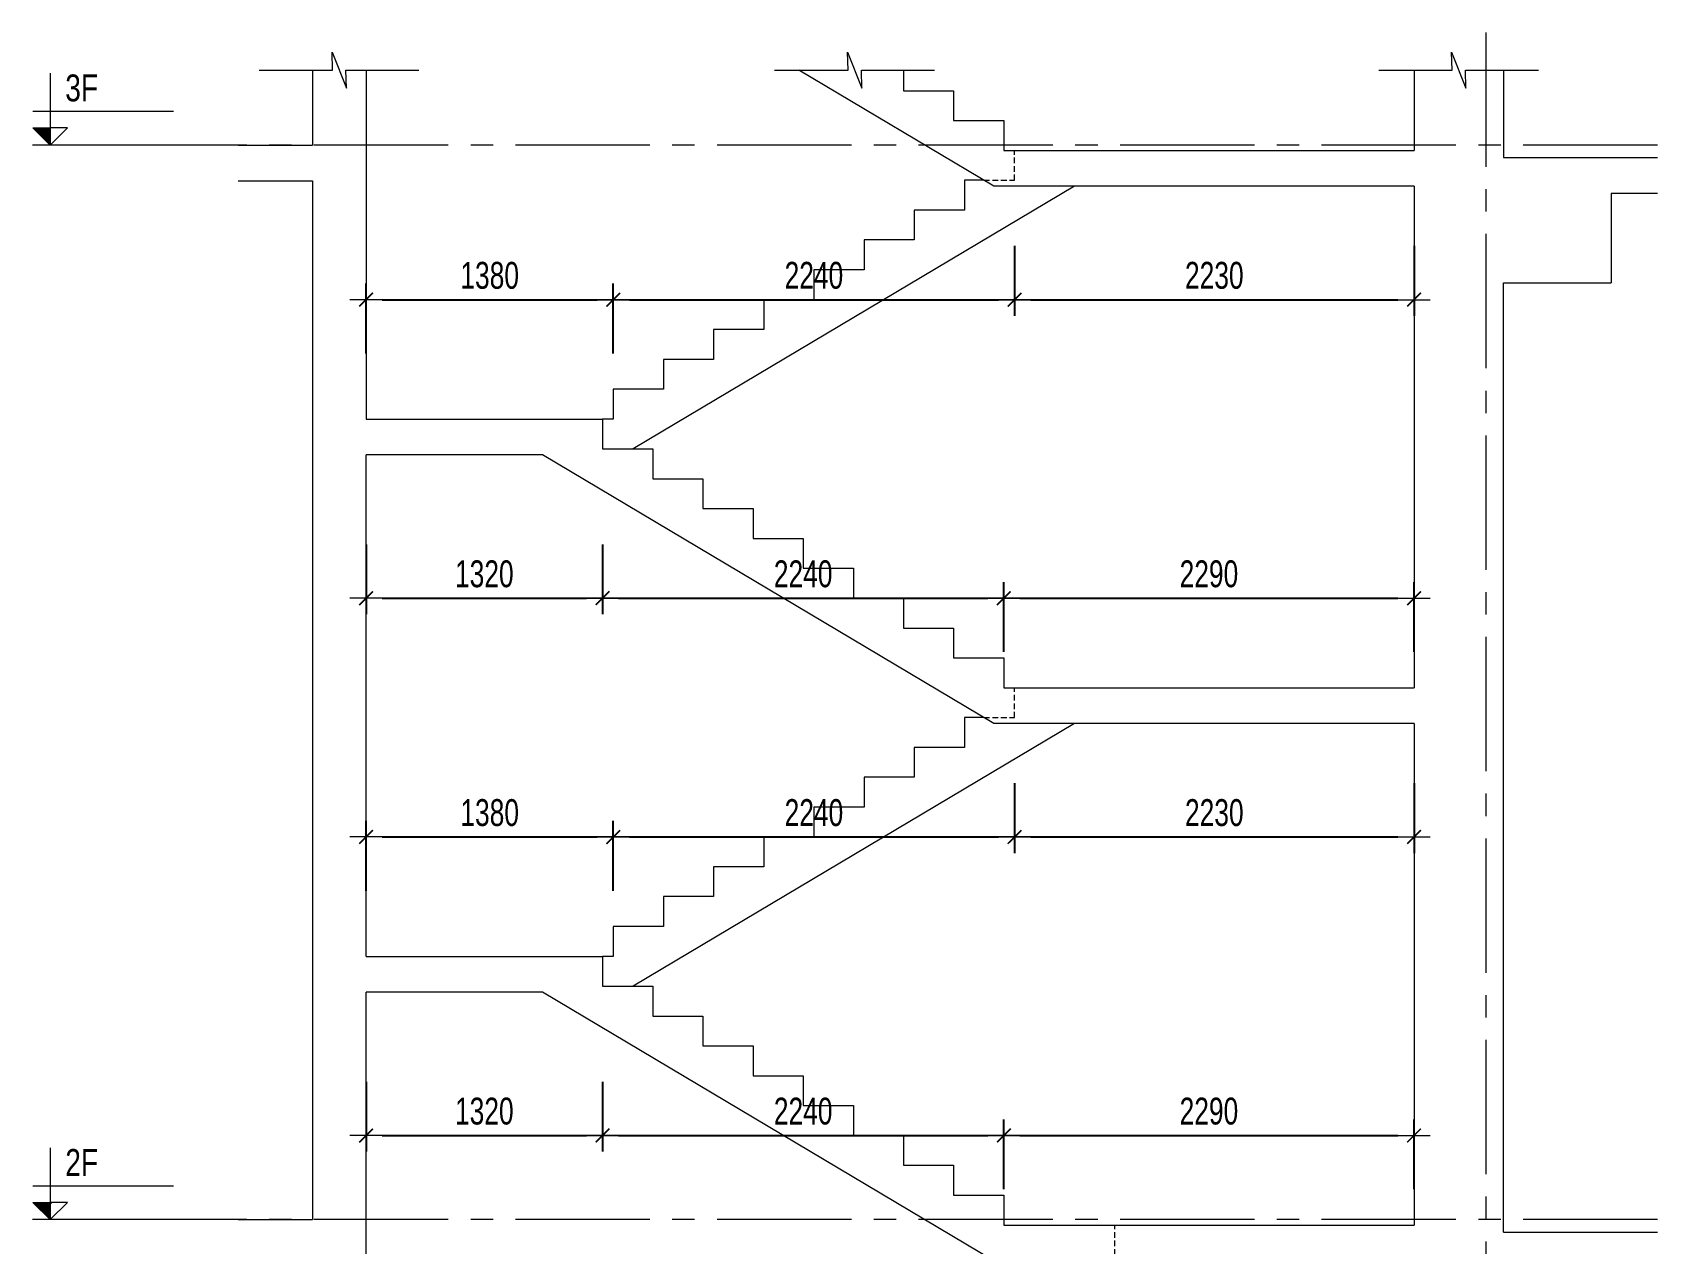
# Model space of a CAD drawing. Header units: millimetres. Extents: x -179076 to 254975, y -18667 to 296191.
# Drawn here: x 61152 to 70223, y 253110 to 259872 of the extents above; entities that cross this region are included whole.
import ezdxf

# ---------------------------------------------------------------- set-up
doc = ezdxf.new("R2010")
doc.units = ezdxf.units.MM
doc.linetypes.add('CENTER2', pattern=[1.125, 0.75, -0.125, 0.125, -0.125])
doc.linetypes.add('HIDDEN2', pattern=[4.762499999999999, 3.175, -1.5875])
doc.layers.get('Defpoints').update_dxf_attribs({"color": 151, "lineweight": 9})
for name, color, linetype, lineweight in [('NDC_S_ANNO', 7, 'Continuous', 20), ('NDC_S_AXIS', 5, 'CENTER2', 13), ('NDC_S_CONTINUOUS', 3, 'Continuous', 20), ('NDC_S_DIM', 1, 'Continuous', 15), ('NDC_S_HIDDEN', 8, 'HIDDEN2', 13), ('NDC_S_SLAB', 2, 'Continuous', 20), ('NDC_S_SYMBOL', 1, 'Continuous', 15), ('NDC_S_TEXT SYMBOL', 7, 'Continuous', 20), ('NDC_S_VN TEXT', 7, 'Continuous', 20)]:
    doc.layers.add(name, color=color, linetype=linetype, lineweight=lineweight)
doc.styles.add('NDC_ANNO', font='', dxfattribs={"width": 0.8})
doc.styles.add('NDC_DIM', font='', dxfattribs={"width": 0.75})
doc.styles.get('NDC_ANNO').set_extended_font_data('Dotum')
doc.styles.get('NDC_DIM').set_extended_font_data('Dotum')
doc.dimstyles.new('NDC_dim_60', dxfattribs={"dimscale": 60, "dimtxt": 2.5, "dimasz": 1.5, "dimexe": 1.5, "dimexo": 2.5, "dimgap": 1, "dimtad": 1, "dimdec": 0, "dimzin": 0, "dimdsep": 46, "dimtxsty": 'NDC_DIM', "dimblk": 'DIMMARK', "dimcen": 0.09, "dimdle": 1.2, "dimclrd": 1, "dimclre": 1, "dimclrt": 3, "dimadec": 0, "dimazin": 0, "dimtfac": 1, "dimtdec": 0, "dimtix": 1, "dimtofl": 0, "dimtmove": 0, "dimatfit": 3, "dimfxl": 5, "dimfxlon": 1, "dimtolj": 1, "dimtzin": 0, "dimarcsym": 0})

# ---------------------------------------------------------------- blocks, each defined once
blk = doc.blocks.new('kata_block_CT')
at = {"layer": 'NDC_S_ANNO'}
blk.add_hatch(color=3, dxfattribs=at).paths.add_polyline_path([(0, 1.596954857557648), (-1.612010908633238, 1.596954857557648), (0, 0)])
at = {"layer": 'NDC_S_ANNO', "ltscale": 50}
h = blk.add_hatch(dxfattribs=at)
h.set_pattern_fill('ANSI31', color=256, scale=1.406250541793835, style=0)
h.set_pattern_definition([(45.00000000000001, (0, 5.456968210637569e-12), (-3.157122508925224, 3.157122508925225), [])])
h.paths.add_polyline_path([(0, 1.596954857557648), (0, 0), (1.612010908924276, 1.596954857557648)])
for p, q in [((-1.592704896858777, 3.140833880479477), (11.46947077315417, 3.140833880479477)), ((11.56125648126181, 5.456968210637569e-12), (-1.63869572513795, 5.456968210637569e-12))]:
    blk.add_line(p, q, dxfattribs=at)
for points in [[(0, 6.69495074864426), (0, 0)], [(0, 0), (-1.612010908924276, 1.596954857557648), (0, 1.596954857557648)], [(0, 0), (1.612010908924276, 1.596954857557648), (0, 1.596954857557648)]]:
    blk.add_lwpolyline(points, dxfattribs=at)
at = {"layer": 'NDC_S_ANNO', "color": 8, "ltscale": 50}
blk.add_lwpolyline([(0, 0), (-1.612010908633238, 1.596954857557648), (0, 1.596954857557648)], dxfattribs=at)
at = {"layer": 'NDC_S_TEXT SYMBOL', "color": 3, "style": 'NDC_ANNO', "width": 0.8}
blk.add_attdef('CT', (1.409564409346785, 4.068271311703938), '', height=2.5, dxfattribs=at)
blk = doc.blocks.new('DIMMARK')
at = {"layer": 'NDC_S_DIM', "color": 1}
blk.add_line((-1.5, 0), (1, 0), dxfattribs=at)
at = {"layer": 'NDC_S_DIM', "color": 2, "const_width": 0.1}
blk.add_lwpolyline([(-0.4242640687119285, -0.4242640687119285), (0.4242640687119285, 0.4242640687119285)], dxfattribs=at)
blk = doc.blocks.new('*D947')
at = {"layer": 'Defpoints', "color": 0, "transparency": 16777216}
for p in [(63014.33233726767, 254713.4970555487), (64334.32941118264, 254713.4970555487), (64334.32941118264, 253713.4970555491)]:
    blk.add_point(p, dxfattribs=at)
at = {"layer": 'NDC_S_DIM', "color": 1, "lineweight": -2, "transparency": 16777216}
for p, q in [((63014.33233726767, 254013.4970555491), (63014.33233726767, 253623.4970555491)), ((64334.32941118264, 254013.4970555491), (64334.32941118264, 253623.4970555491)), ((63104.33233726767, 253713.4970555491), (64244.32941118264, 253713.4970555491))]:
    blk.add_line(p, q, dxfattribs=at)
at = {"layer": 'NDC_S_DIM', "color": 1, "lineweight": -2, "transparency": 16777216, "xscale": 90, "yscale": 90, "zscale": 90, "rotation": 180}
blk.add_blockref('DIMMARK', (63014.33233726767, 253713.4970555491), dxfattribs=at)
at = {"layer": 'NDC_S_DIM', "color": 1, "lineweight": -2, "transparency": 16777216, "xscale": 90, "yscale": 90, "zscale": 90}
blk.add_blockref('DIMMARK', (64334.32941118264, 253713.4970555491), dxfattribs=at)
at = {"layer": 'NDC_S_DIM', "color": 3, "transparency": 16777216, "insert": (63674.33087422515, 253848.5988194568), "char_height": 150, "attachment_point": 5, "style": 'NDC_DIM'}
blk.add_mtext('\\A1;1320', dxfattribs=at)
blk = doc.blocks.new('*D948')
at = {"layer": 'Defpoints', "color": 0, "transparency": 16777216}
for p in [(64334.32941118264, 254713.4970555487), (66574.32941118264, 253713.4970555491), (66574.32941118264, 253213.4970555472)]:
    blk.add_point(p, dxfattribs=at)
at = {"layer": 'NDC_S_DIM', "color": 1, "lineweight": -2, "transparency": 16777216}
for p, q in [((64334.32941118264, 254013.4970555491), (64334.32941118264, 253623.4970555491)), ((66574.32941118264, 253413.4970555491), (66574.32941118264, 253803.4970555491)), ((64424.32941118264, 253713.4970555491), (66484.32941118264, 253713.4970555491))]:
    blk.add_line(p, q, dxfattribs=at)
at = {"layer": 'NDC_S_DIM', "color": 1, "lineweight": -2, "transparency": 16777216, "xscale": 90, "yscale": 90, "zscale": 90, "rotation": 180}
blk.add_blockref('DIMMARK', (64334.32941118264, 253713.4970555491), dxfattribs=at)
at = {"layer": 'NDC_S_DIM', "color": 1, "lineweight": -2, "transparency": 16777216, "xscale": 90, "yscale": 90, "zscale": 90}
blk.add_blockref('DIMMARK', (66574.32941118264, 253713.4970555491), dxfattribs=at)
at = {"layer": 'NDC_S_DIM', "color": 3, "transparency": 16777216, "insert": (65454.32941118264, 253848.5988194568), "char_height": 150, "attachment_point": 5, "style": 'NDC_DIM'}
blk.add_mtext('\\A1;2240', dxfattribs=at)
blk = doc.blocks.new('*D949')
at = {"layer": 'Defpoints', "color": 0, "transparency": 16777216}
for p in [(68864.32941115642, 253713.4970555491), (66574.32941118264, 253213.4970555472), (68864.32941115642, 253213.4970555472)]:
    blk.add_point(p, dxfattribs=at)
at = {"layer": 'NDC_S_DIM', "color": 1, "lineweight": -2, "transparency": 16777216}
for p, q in [((66574.32941118264, 253413.4970555491), (66574.32941118264, 253803.4970555491)), ((68864.32941115642, 253413.4970555491), (68864.32941115642, 253803.4970555491)), ((66664.32941118264, 253713.4970555491), (68774.32941115642, 253713.4970555491))]:
    blk.add_line(p, q, dxfattribs=at)
at = {"layer": 'NDC_S_DIM', "color": 1, "lineweight": -2, "transparency": 16777216, "xscale": 90, "yscale": 90, "zscale": 90, "rotation": 180}
blk.add_blockref('DIMMARK', (66574.32941118264, 253713.4970555491), dxfattribs=at)
at = {"layer": 'NDC_S_DIM', "color": 1, "lineweight": -2, "transparency": 16777216, "xscale": 90, "yscale": 90, "zscale": 90}
blk.add_blockref('DIMMARK', (68864.32941115642, 253713.4970555491), dxfattribs=at)
at = {"layer": 'NDC_S_DIM', "color": 3, "transparency": 16777216, "insert": (67719.32941116953, 253848.5988194568), "char_height": 150, "attachment_point": 5, "style": 'NDC_DIM'}
blk.add_mtext('\\A1;2290', dxfattribs=at)
blk = doc.blocks.new('*D950')
at = {"layer": 'Defpoints', "color": 0, "transparency": 16777216}
for p in [(64394.32941118264, 255380.1637222151), (63014.33233726767, 254713.4970555487), (64394.32941118264, 254713.4970555487)]:
    blk.add_point(p, dxfattribs=at)
at = {"layer": 'NDC_S_DIM', "color": 1, "lineweight": -2, "transparency": 16777216}
for p, q in [((63014.33233726767, 255080.1637222151), (63014.33233726767, 255470.1637222151)), ((64394.32941118264, 255080.1637222151), (64394.32941118264, 255470.1637222151)), ((63104.33233726767, 255380.1637222151), (64304.32941118264, 255380.1637222151))]:
    blk.add_line(p, q, dxfattribs=at)
at = {"layer": 'NDC_S_DIM', "color": 1, "lineweight": -2, "transparency": 16777216, "xscale": 90, "yscale": 90, "zscale": 90, "rotation": 180}
blk.add_blockref('DIMMARK', (63014.33233726767, 255380.1637222151), dxfattribs=at)
at = {"layer": 'NDC_S_DIM', "color": 1, "lineweight": -2, "transparency": 16777216, "xscale": 90, "yscale": 90, "zscale": 90}
blk.add_blockref('DIMMARK', (64394.32941118264, 255380.1637222151), dxfattribs=at)
at = {"layer": 'NDC_S_DIM', "color": 3, "transparency": 16777216, "insert": (63704.33087422515, 255515.2654861228), "char_height": 150, "attachment_point": 5, "style": 'NDC_DIM'}
blk.add_mtext('\\A1;1380', dxfattribs=at)
blk = doc.blocks.new('*D951')
at = {"layer": 'Defpoints', "color": 0, "transparency": 16777216}
for p in [(66634.32941118264, 256046.8303888815), (66634.32941118264, 255380.1637222151), (64394.32941118264, 254713.4970555487)]:
    blk.add_point(p, dxfattribs=at)
at = {"layer": 'NDC_S_DIM', "color": 1, "lineweight": -2, "transparency": 16777216}
for p, q in [((66634.32941118264, 255680.1637222151), (66634.32941118264, 255290.1637222151)), ((64394.32941118264, 255080.1637222151), (64394.32941118264, 255470.1637222151)), ((64484.32941118264, 255380.1637222151), (66544.32941118264, 255380.1637222151))]:
    blk.add_line(p, q, dxfattribs=at)
at = {"layer": 'NDC_S_DIM', "color": 1, "lineweight": -2, "transparency": 16777216, "xscale": 90, "yscale": 90, "zscale": 90, "rotation": 180}
blk.add_blockref('DIMMARK', (64394.32941118264, 255380.1637222151), dxfattribs=at)
at = {"layer": 'NDC_S_DIM', "color": 1, "lineweight": -2, "transparency": 16777216, "xscale": 90, "yscale": 90, "zscale": 90}
blk.add_blockref('DIMMARK', (66634.32941118264, 255380.1637222151), dxfattribs=at)
at = {"layer": 'NDC_S_DIM', "color": 3, "transparency": 16777216, "insert": (65514.32941118264, 255515.2654861228), "char_height": 150, "attachment_point": 5, "style": 'NDC_DIM'}
blk.add_mtext('\\A1;2240', dxfattribs=at)
blk = doc.blocks.new('*D952')
at = {"layer": 'Defpoints', "color": 0, "transparency": 16777216}
for p in [(66634.32941118264, 256046.8303888815), (68864.32941115642, 256013.497055546), (68864.32941115642, 255380.1637222151)]:
    blk.add_point(p, dxfattribs=at)
at = {"layer": 'NDC_S_DIM', "color": 1, "lineweight": -2, "transparency": 16777216}
for p, q in [((66634.32941118264, 255680.1637222151), (66634.32941118264, 255290.1637222151)), ((68864.32941115642, 255680.1637222151), (68864.32941115642, 255290.1637222151)), ((66724.32941118264, 255380.1637222151), (68774.32941115642, 255380.1637222151))]:
    blk.add_line(p, q, dxfattribs=at)
at = {"layer": 'NDC_S_DIM', "color": 1, "lineweight": -2, "transparency": 16777216, "xscale": 90, "yscale": 90, "zscale": 90, "rotation": 180}
blk.add_blockref('DIMMARK', (66634.32941118264, 255380.1637222151), dxfattribs=at)
at = {"layer": 'NDC_S_DIM', "color": 1, "lineweight": -2, "transparency": 16777216, "xscale": 90, "yscale": 90, "zscale": 90}
blk.add_blockref('DIMMARK', (68864.32941115642, 255380.1637222151), dxfattribs=at)
at = {"layer": 'NDC_S_DIM', "color": 3, "transparency": 16777216, "insert": (67749.32941116953, 255515.2654861228), "char_height": 150, "attachment_point": 5, "style": 'NDC_DIM'}
blk.add_mtext('\\A1;2230', dxfattribs=at)
blk = doc.blocks.new('*D953')
at = {"layer": 'Defpoints', "color": 0, "transparency": 16777216}
for p in [(63014.33233726767, 257713.4970555475), (64334.32941118264, 257713.4970555475), (64334.32941118264, 256713.4970555479)]:
    blk.add_point(p, dxfattribs=at)
at = {"layer": 'NDC_S_DIM', "color": 1, "lineweight": -2, "transparency": 16777216}
for p, q in [((63014.33233726767, 257013.4970555479), (63014.33233726767, 256623.4970555479)), ((64334.32941118264, 257013.4970555479), (64334.32941118264, 256623.4970555479)), ((63104.33233726767, 256713.4970555479), (64244.32941118264, 256713.4970555479))]:
    blk.add_line(p, q, dxfattribs=at)
at = {"layer": 'NDC_S_DIM', "color": 1, "lineweight": -2, "transparency": 16777216, "xscale": 90, "yscale": 90, "zscale": 90, "rotation": 180}
blk.add_blockref('DIMMARK', (63014.33233726767, 256713.4970555479), dxfattribs=at)
at = {"layer": 'NDC_S_DIM', "color": 1, "lineweight": -2, "transparency": 16777216, "xscale": 90, "yscale": 90, "zscale": 90}
blk.add_blockref('DIMMARK', (64334.32941118264, 256713.4970555479), dxfattribs=at)
at = {"layer": 'NDC_S_DIM', "color": 3, "transparency": 16777216, "insert": (63674.33087422515, 256848.5988194556), "char_height": 150, "attachment_point": 5, "style": 'NDC_DIM'}
blk.add_mtext('\\A1;1320', dxfattribs=at)
blk = doc.blocks.new('*D954')
at = {"layer": 'Defpoints', "color": 0, "transparency": 16777216}
for p in [(64334.32941118264, 257713.4970555475), (66574.32941118264, 256713.4970555479), (66574.32941118264, 256213.497055546)]:
    blk.add_point(p, dxfattribs=at)
at = {"layer": 'NDC_S_DIM', "color": 1, "lineweight": -2, "transparency": 16777216}
for p, q in [((64334.32941118264, 257013.4970555479), (64334.32941118264, 256623.4970555479)), ((66574.32941118264, 256413.4970555479), (66574.32941118264, 256803.4970555479)), ((64424.32941118264, 256713.4970555479), (66484.32941118264, 256713.4970555479))]:
    blk.add_line(p, q, dxfattribs=at)
at = {"layer": 'NDC_S_DIM', "color": 1, "lineweight": -2, "transparency": 16777216, "xscale": 90, "yscale": 90, "zscale": 90, "rotation": 180}
blk.add_blockref('DIMMARK', (64334.32941118264, 256713.4970555479), dxfattribs=at)
at = {"layer": 'NDC_S_DIM', "color": 1, "lineweight": -2, "transparency": 16777216, "xscale": 90, "yscale": 90, "zscale": 90}
blk.add_blockref('DIMMARK', (66574.32941118264, 256713.4970555479), dxfattribs=at)
at = {"layer": 'NDC_S_DIM', "color": 3, "transparency": 16777216, "insert": (65454.32941118264, 256848.5988194556), "char_height": 150, "attachment_point": 5, "style": 'NDC_DIM'}
blk.add_mtext('\\A1;2240', dxfattribs=at)
blk = doc.blocks.new('*D955')
at = {"layer": 'Defpoints', "color": 0, "transparency": 16777216}
for p in [(68864.32941115642, 256713.4970555479), (66574.32941118264, 256213.497055546), (68864.32941115642, 256213.497055546)]:
    blk.add_point(p, dxfattribs=at)
at = {"layer": 'NDC_S_DIM', "color": 1, "lineweight": -2, "transparency": 16777216}
for p, q in [((66574.32941118264, 256413.4970555479), (66574.32941118264, 256803.4970555479)), ((68864.32941115642, 256413.4970555479), (68864.32941115642, 256803.4970555479)), ((66664.32941118264, 256713.4970555479), (68774.32941115642, 256713.4970555479))]:
    blk.add_line(p, q, dxfattribs=at)
at = {"layer": 'NDC_S_DIM', "color": 1, "lineweight": -2, "transparency": 16777216, "xscale": 90, "yscale": 90, "zscale": 90, "rotation": 180}
blk.add_blockref('DIMMARK', (66574.32941118264, 256713.4970555479), dxfattribs=at)
at = {"layer": 'NDC_S_DIM', "color": 1, "lineweight": -2, "transparency": 16777216, "xscale": 90, "yscale": 90, "zscale": 90}
blk.add_blockref('DIMMARK', (68864.32941115642, 256713.4970555479), dxfattribs=at)
at = {"layer": 'NDC_S_DIM', "color": 3, "transparency": 16777216, "insert": (67719.32941116953, 256848.5988194556), "char_height": 150, "attachment_point": 5, "style": 'NDC_DIM'}
blk.add_mtext('\\A1;2290', dxfattribs=at)
blk = doc.blocks.new('*D956')
at = {"layer": 'Defpoints', "color": 0, "transparency": 16777216}
for p in [(64394.32941118264, 258380.1637222138), (63014.33233726767, 257713.4970555475), (64394.32941118264, 257713.4970555475)]:
    blk.add_point(p, dxfattribs=at)
at = {"layer": 'NDC_S_DIM', "color": 1, "lineweight": -2, "transparency": 16777216}
for p, q in [((63014.33233726767, 258080.1637222138), (63014.33233726767, 258470.1637222138)), ((64394.32941118264, 258080.1637222138), (64394.32941118264, 258470.1637222138)), ((63104.33233726767, 258380.1637222138), (64304.32941118264, 258380.1637222138))]:
    blk.add_line(p, q, dxfattribs=at)
at = {"layer": 'NDC_S_DIM', "color": 1, "lineweight": -2, "transparency": 16777216, "xscale": 90, "yscale": 90, "zscale": 90, "rotation": 180}
blk.add_blockref('DIMMARK', (63014.33233726767, 258380.1637222138), dxfattribs=at)
at = {"layer": 'NDC_S_DIM', "color": 1, "lineweight": -2, "transparency": 16777216, "xscale": 90, "yscale": 90, "zscale": 90}
blk.add_blockref('DIMMARK', (64394.32941118264, 258380.1637222138), dxfattribs=at)
at = {"layer": 'NDC_S_DIM', "color": 3, "transparency": 16777216, "insert": (63704.33087422515, 258515.2654861216), "char_height": 150, "attachment_point": 5, "style": 'NDC_DIM'}
blk.add_mtext('\\A1;1380', dxfattribs=at)
blk = doc.blocks.new('*D957')
at = {"layer": 'Defpoints', "color": 0, "transparency": 16777216}
for p in [(66634.32941118264, 259046.8303888803), (66634.32941118264, 258380.1637222138), (64394.32941118264, 257713.4970555475)]:
    blk.add_point(p, dxfattribs=at)
at = {"layer": 'NDC_S_DIM', "color": 1, "lineweight": -2, "transparency": 16777216}
for p, q in [((66634.32941118264, 258680.1637222138), (66634.32941118264, 258290.1637222138)), ((64394.32941118264, 258080.1637222138), (64394.32941118264, 258470.1637222138)), ((64484.32941118264, 258380.1637222138), (66544.32941118264, 258380.1637222138))]:
    blk.add_line(p, q, dxfattribs=at)
at = {"layer": 'NDC_S_DIM', "color": 1, "lineweight": -2, "transparency": 16777216, "xscale": 90, "yscale": 90, "zscale": 90, "rotation": 180}
blk.add_blockref('DIMMARK', (64394.32941118264, 258380.1637222138), dxfattribs=at)
at = {"layer": 'NDC_S_DIM', "color": 1, "lineweight": -2, "transparency": 16777216, "xscale": 90, "yscale": 90, "zscale": 90}
blk.add_blockref('DIMMARK', (66634.32941118264, 258380.1637222138), dxfattribs=at)
at = {"layer": 'NDC_S_DIM', "color": 3, "transparency": 16777216, "insert": (65514.32941118264, 258515.2654861216), "char_height": 150, "attachment_point": 5, "style": 'NDC_DIM'}
blk.add_mtext('\\A1;2240', dxfattribs=at)
blk = doc.blocks.new('*D958')
at = {"layer": 'Defpoints', "color": 0, "transparency": 16777216}
for p in [(66634.32941118264, 259046.8303888803), (68864.32941115642, 259013.4970555472), (68864.32941115642, 258380.1637222138)]:
    blk.add_point(p, dxfattribs=at)
at = {"layer": 'NDC_S_DIM', "color": 1, "lineweight": -2, "transparency": 16777216}
for p, q in [((66634.32941118264, 258680.1637222138), (66634.32941118264, 258290.1637222138)), ((68864.32941115642, 258680.1637222138), (68864.32941115642, 258290.1637222138)), ((66724.32941118264, 258380.1637222138), (68774.32941115642, 258380.1637222138))]:
    blk.add_line(p, q, dxfattribs=at)
at = {"layer": 'NDC_S_DIM', "color": 1, "lineweight": -2, "transparency": 16777216, "xscale": 90, "yscale": 90, "zscale": 90, "rotation": 180}
blk.add_blockref('DIMMARK', (66634.32941118264, 258380.1637222138), dxfattribs=at)
at = {"layer": 'NDC_S_DIM', "color": 1, "lineweight": -2, "transparency": 16777216, "xscale": 90, "yscale": 90, "zscale": 90}
blk.add_blockref('DIMMARK', (68864.32941115642, 258380.1637222138), dxfattribs=at)
at = {"layer": 'NDC_S_DIM', "color": 3, "transparency": 16777216, "insert": (67749.32941116953, 258515.2654861216), "char_height": 150, "attachment_point": 5, "style": 'NDC_DIM'}
blk.add_mtext('\\A1;2230', dxfattribs=at)

msp = doc.modelspace()

# ---------------------------------------------------------------- linework, layer by layer
at = {"layer": 'NDC_S_AXIS', "ltscale": 1000}
for p, q in [((69264.32941117202, 259872.1359373781), (69264.32941117196, 227810.0709611746)), ((70223.39713459398, 259243.497055547), (61156.18062425731, 259243.497055547)), ((70223.39713459398, 253243.497055547), (61156.18062425731, 253243.497055547))]:
    msp.add_line(p, q, dxfattribs=at)
at = {"layer": 'NDC_S_CONTINUOUS'}
for p, q in [((66969.3485922945, 259013.4970555449), (64505.34859229796, 257546.8303888808)), ((66969.34859229438, 256013.497055546), (64505.34859229796, 254546.8303888821))]:
    msp.add_line(p, q, dxfattribs=at)
for points in [[(66463.31023006776, 259046.8303888803), (66354.32941118264, 259046.8303888803), (66354.32941118264, 258880.1637222137), (66074.32941118264, 258880.1637222137), (66074.32941118264, 258713.4970555471), (65794.32941118264, 258713.4970555471), (65794.32941118264, 258546.8303888805), (65514.32941118264, 258546.8303888805), (65514.32941118264, 258380.1637222138), (65234.32941118264, 258380.1637222138), (65234.32941118264, 258213.4970555473), (64954.32941118264, 258213.4970555473), (64954.32941118264, 258046.8303888807), (64674.32941118264, 258046.8303888807), (64674.32941118264, 257880.1637222141), (64394.32941118264, 257880.1637222141), (64394.32941118264, 257713.4970555475), (64334.32941118264, 257713.4970555475)], [(66463.31023006386, 256046.8303888815), (66354.32941118264, 256046.8303888815), (66354.32941118264, 255880.1637222149), (66074.32941118264, 255880.1637222149), (66074.32941118264, 255713.4970555482), (65794.32941118264, 255713.4970555482), (65794.32941118264, 255546.8303888817), (65514.32941118264, 255546.8303888817), (65514.32941118264, 255380.1637222151), (65234.32941118264, 255380.1637222151), (65234.32941118264, 255213.4970555485), (64954.32941118264, 255213.4970555485), (64954.32941118264, 255046.8303888818), (64674.32941118264, 255046.8303888818), (64674.32941118264, 254880.1637222152), (64394.32941118264, 254880.1637222152), (64394.32941118264, 254713.4970555487), (64334.32941118264, 254713.4970555487)]]:
    msp.add_lwpolyline(points, dxfattribs=at)
at = {"layer": 'NDC_S_HIDDEN', "ltscale": 10}
for points in [[(66463.3102300675, 259046.8303888803), (66634.32941118264, 259046.8303888803), (66634.32941118264, 259209.3303888803)], [(66463.3102300675, 256046.8303888815), (66634.32941118264, 256046.8303888815), (66634.32941118264, 256209.3303888815)], [(66914.32941118267, 253013.4970555472), (66914.32941118267, 253046.8303888825), (67194.32941118267, 253046.8303888825), (67194.32941118267, 253213.4970555472)]]:
    msp.add_lwpolyline(points, dxfattribs=at)
at = {"layer": 'NDC_S_SLAB'}
for p, q in [((62714.32941122606, 259661.8580385462), (62714.32941122606, 259243.497055547)), ((63014.3323372677, 259661.8580385462), (63014.33233726767, 257713.4970555475)), ((66519.31023006738, 259013.4970555472), (65430.06377863028, 259661.8580385462)), ((69364.32941117202, 259661.8580385928), (69364.32941117202, 259173.4970555448)), ((62301.2119565396, 259243.497055547), (62714.32941128919, 259243.497055547)), ((69364.32941117202, 259173.4970555448), (70223.39713459398, 259173.4970555448)), ((62301.2119565396, 259043.497055547), (62714.32941128919, 259043.497055547)), ((62714.32941122609, 259043.497055547), (62714.32941122606, 253243.4970555471)), ((69964.32941115642, 258973.4970555448), (69964.32941115642, 258473.4970555448)), ((63999.31023006779, 257513.4970555475), (63014.33233726767, 257513.4970555475)), ((66519.31023006738, 256013.497055546), (63999.31023006779, 257513.4970555475)), ((68864.32941115642, 256013.497055546), (66519.31023006738, 256013.497055546)), ((63999.31023006779, 254513.4970555487), (63014.33233726767, 254513.4970555487)), ((62301.21195646893, 253243.497055547), (62714.32941121852, 253243.497055547))]:
    msp.add_line(p, q, dxfattribs=at)
for points in [[(66014.32941118264, 259661.8580385462), (66014.32941118264, 259546.8303888824), (66294.32941118264, 259546.8303888824), (66294.32941118264, 259380.1637222159), (66574.32941118264, 259380.1637222159), (66574.32941118264, 259213.4970555472), (68864.32941115642, 259213.4970555472)], [(68864.32941115642, 259661.8580385928), (68864.32941115642, 259213.4970555472)], [(68864.32941115642, 259013.4970555472), (66519.31023006738, 259013.4970555472)], [(68864.32941115642, 259013.4970555472), (68864.32941115642, 256213.497055546)], [(70223.39713459398, 258973.4970555448), (69964.32941115642, 258973.4970555448)], [(69364.32941117202, 253173.4970555472), (69364.32941117202, 258473.4970555448), (69964.32941115642, 258473.4970555448)], [(63014.33233726767, 257713.4970555475), (64334.32941118264, 257713.4970555475), (64334.32941118264, 257546.8303888808), (64614.32941118264, 257546.8303888808), (64614.32941118264, 257380.1637222143), (64894.32941118264, 257380.1637222143), (64894.32941118264, 257213.4970555477), (65174.32941118264, 257213.4970555477), (65174.32941118264, 257046.830388881), (65454.32941118264, 257046.830388881), (65454.32941118264, 256880.1637222145), (65734.32941118264, 256880.1637222145), (65734.32941118264, 256713.4970555479), (66014.32941118264, 256713.4970555479), (66014.32941118264, 256546.8303888813), (66294.32941118264, 256546.8303888813), (66294.32941118264, 256380.1637222146), (66574.32941118264, 256380.1637222146), (66574.32941118264, 256213.497055546), (68864.32941115642, 256213.497055546)], [(63014.33233726767, 254713.4970555487), (63014.33233726767, 257513.4970555475)], [(68864.32941115642, 256013.497055546), (68864.32941115642, 253213.4970555472)], [(63014.33233726767, 254713.4970555487), (64334.32941118264, 254713.4970555487), (64334.32941118264, 254546.8303888821), (64614.32941118264, 254546.8303888821), (64614.32941118264, 254380.1637222155), (64894.32941118264, 254380.1637222155), (64894.32941118264, 254213.4970555488), (65174.32941118264, 254213.4970555488), (65174.32941118264, 254046.8303888822), (65454.32941118264, 254046.8303888822), (65454.32941118264, 253880.1637222157), (65734.32941118264, 253880.1637222157), (65734.32941118264, 253713.4970555491), (66014.32941118264, 253713.4970555491), (66014.32941118264, 253546.8303888824), (66294.32941118264, 253546.8303888824), (66294.32941118264, 253380.1637222159), (66574.32941118264, 253380.1637222159), (66574.32941118264, 253213.4970555472)], [(63014.33233726767, 251546.8303888822), (63014.33233726767, 254513.4970555487)], [(68864.32941115642, 249880.1637222131), (68864.32941115642, 253013.4970555472), (66519.3102300674, 253013.4970555472), (63999.31023006779, 254513.4970555487)], [(66574.32941118264, 253213.4970555472), (68864.32941115642, 253213.4970555472)], [(69364.32941117202, 253173.4970555472), (70223.39713459398, 253173.4970555472)]]:
    msp.add_lwpolyline(points, dxfattribs=at)
at = {"layer": 'NDC_S_SYMBOL'}
for points in [[(62416.88822543051, 259661.8580385462), (62826.50478692108, 259661.8580385462), (62824.33087402338, 259761.8580385462), (62904.33087447041, 259561.85803836), (62902.15696120018, 259661.8580385462), (63308.44248096168, 259661.8580385462)], [(68666.88676234783, 259661.8580385928), (69076.5033238384, 259661.8580385928), (69074.3294109407, 259761.8580385928), (69154.32941138773, 259561.8580384065), (69152.1554981175, 259661.8580385928), (69558.441017879, 259661.8580385928)]]:
    msp.add_lwpolyline(points, dxfattribs=at)
at = {"layer": 'NDC_S_SYMBOL', "elevation": -1.522910461903844e-10}
msp.add_lwpolyline([(65295.1249756841, 259661.8580385462), (65704.74153717468, 259661.8580385462), (65702.56762427697, 259761.8580385462), (65782.567624724, 259561.85803836), (65780.39371145377, 259661.8580385462), (66186.67923121527, 259661.8580385462)], dxfattribs=at)

# ---------------------------------------------------------------- block references
at = {"layer": 'NDC_S_VN TEXT', "xscale": 60, "yscale": 60, "zscale": 60}
for p, values in [((61250.53410731157, 259243.497056416), {'CT': '3F'}), ((61250.53410731157, 253243.497056416), {'CT': '2F'})]:
    msp.add_blockref('kata_block_CT', p, dxfattribs=at).add_auto_attribs(values)

# ---------------------------------------------------------------- dimensions: what is measured, and where the dimension line sits
at = {"layer": 'NDC_S_DIM'}
for base, p1, p2, picture, middle in [((66634.32941118264, 258380.1637222138), (64394.32941118264, 257713.4970555475), (66634.32941118264, 259046.8303888803), '*D957', (65514.32941118264, 258515.2654861216)), ((68864.32941115642, 258380.1637222138), (66634.32941118264, 259046.8303888803), (68864.32941115642, 259013.4970555472), '*D958', (67749.32941116953, 258515.2654861216)), ((66574.32941118264, 256713.4970555479), (64334.32941118264, 257713.4970555475), (66574.32941118264, 256213.497055546), '*D954', (65454.32941118264, 256848.5988194556)), ((68864.32941115642, 256713.4970555479), (66574.32941118264, 256213.497055546), (68864.32941115642, 256213.497055546), '*D955', (67719.32941116953, 256848.5988194556)), ((66634.32941118264, 255380.1637222151), (64394.32941118264, 254713.4970555487), (66634.32941118264, 256046.8303888815), '*D951', (65514.32941118264, 255515.2654861228)), ((68864.32941115642, 255380.1637222151), (66634.32941118264, 256046.8303888815), (68864.32941115642, 256013.497055546), '*D952', (67749.32941116953, 255515.2654861228)), ((66574.32941118264, 253713.4970555491), (64334.32941118264, 254713.4970555487), (66574.32941118264, 253213.4970555472), '*D948', (65454.32941118264, 253848.5988194568)), ((68864.32941115642, 253713.4970555491), (66574.32941118264, 253213.4970555472), (68864.32941115642, 253213.4970555472), '*D949', (67719.32941116953, 253848.5988194568))]:
    dim = msp.add_linear_dim(base=base, p1=p1, p2=p2, dimstyle='NDC_dim_60', override={"dimtmove": 1}, dxfattribs=at)
    dim.commit()
    dim.dimension.update_dxf_attribs({"geometry": picture, "text_midpoint": middle})
for base, p1, p2, picture, middle in [((64394.32941118264, 258380.1637222138), (63014.33233726767, 257713.4970555475), (64394.32941118264, 257713.4970555475), '*D956', (63704.33087422515, 258515.2654861216)), ((64334.32941118264, 256713.4970555479), (63014.33233726767, 257713.4970555475), (64334.32941118264, 257713.4970555475), '*D953', (63674.33087422515, 256848.5988194556)), ((64394.32941118264, 255380.1637222151), (63014.33233726767, 254713.4970555487), (64394.32941118264, 254713.4970555487), '*D950', (63704.33087422515, 255515.2654861228)), ((64334.32941118264, 253713.4970555491), (63014.33233726767, 254713.4970555487), (64334.32941118264, 254713.4970555487), '*D947', (63674.33087422515, 253848.5988194568))]:
    dim = msp.add_linear_dim(base=base, p1=p1, p2=p2, dimstyle='NDC_dim_60', dxfattribs=at)
    dim.commit()
    dim.dimension.update_dxf_attribs({"geometry": picture, "text_midpoint": middle})

doc.saveas('drawing.dxf')
